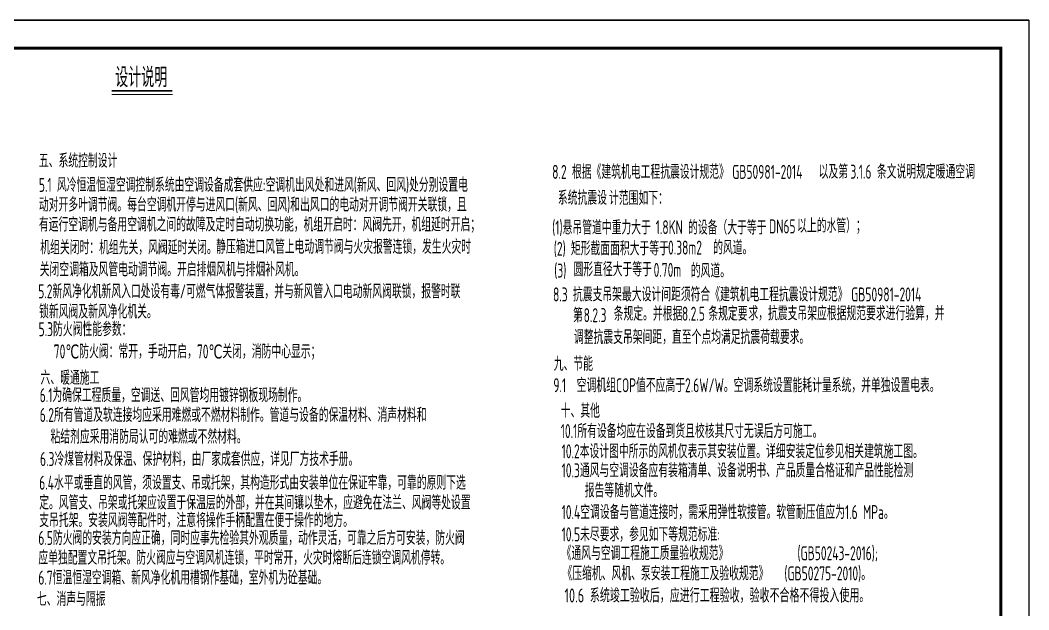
# Model space of a CAD drawing. Extents: x 5136380 to 5447195, y -425726 to -253846.
# Drawn here: x 5234605 to 5270611, y -341095 to -320045 of the extents above; entities that cross this region are included whole.
import ezdxf

# ---------------------------------------------------------------- set-up
doc = ezdxf.new("R2010")
doc.units = 0
doc.header["$LTSCALE"] = 1000
doc.header["$MEASUREMENT"] = 0
doc.layers.get('0').update_dxf_attribs({"linetype": 'CONTINUOUS'})
doc.layers.add('CAXA0', color=7, linetype='CONTINUOUS', lineweight=70)
doc.layers.add('文字', color=11, linetype='CONTINUOUS')
doc.layers.add('标注、文字', color=3, linetype='CONTINUOUS')
doc.styles.add('sceic', font='sceie.shx', dxfattribs={"width": 0.7, "bigfont": 'sceic.shx'})
doc.styles.add('样式 1', font='sceie.shx', dxfattribs={"width": 0.75, "bigfont": 'sceic.shx'})

msp = doc.modelspace()

# ---------------------------------------------------------------- linework, layer by layer
at = {"color": 0}
for p, q in [((5211211.3, -320044.9), (5270611.3, -320044.9)), ((5270611.3, -320044.9), (5211211.3, -320044.9)), ((5270611.3, -320044.9), (5270611.3, -362044.9))]:
    msp.add_line(p, q, dxfattribs=at)
at = {"color": 0, "const_width": 100}
msp.add_lwpolyline([(5269611.3, -361044.9), (5213711.3, -361044.9), (5213711.3, -321044.9), (5269611.3, -321044.9)], close=True, dxfattribs=at)
at = {"layer": 'CAXA0', "color": 4, "linetype": 'Continuous', "lineweight": 0}
msp.add_line((5237871.5, -322695.9), (5240045.5, -322695.9), dxfattribs=at)
at = {"layer": 'CAXA0', "color": 4, "linetype": 'Continuous', "lineweight": 0, "const_width": 60}
msp.add_lwpolyline([(5237874.4, -322563.5), (5240032.3, -322563.5)], dxfattribs=at)

# ---------------------------------------------------------------- texts
at = {"layer": '文字', "color": 0, "style": 'sceic', "width": 0.7}
for s, height, p in [('设计说明', 700, (5237996.1, -322437.3)), ('五、系统控制设计', 500, (5235274.2, -325311.6)), ('8.2 根据《建筑机电工程抗震设计规范》', 500, (5253596.3, -325711.9)), ('GB50981-2014', 500, (5260023.3, -325711.9)), ('以及第', 500, (5263108.7, -325704.6)), ('3.1.6', 500, (5264242.9, -325704.6)), ('条文说明规定暖通空调', 500, (5265188, -325704.6)), ('5.1 风冷恒温恒湿空调控制系统由空调设备成套供应:空调机出风处和进风(新风、回风)处分别设置电', 500, (5235274.2, -326174.9)), ('系统抗震设', 500, (5253799.9, -326637.4)), ('计范围如下：', 500, (5255626.2, -326646.9)), ('动对开多叶调节阀。每台空调机开停与进风口(新风、回风)和出风口的电动对开调节阀开关联锁，且', 500, (5235274.2, -326880)), ('有运行空调机与备用空调机之间的故障及定时自动切换功能，机组开启时：风阀先开，机组延时开启；', 500, (5235274.2, -327591)), ('(1)悬吊管道中重力大于', 500, (5253596.2, -327697.6)), ('1.8KN', 500, (5257292, -327685.9)), ('的设备（大于等于', 500, (5258447, -327698.1)), ('DN65', 500, (5261337.6, -327658)), ('以上的水管）；', 500, (5262339.1, -327632.2)), ('机组关闭时：机组先关，风阀延时关闭。', 500, (5235322.7, -328408.7)), ('静压箱进口风管上电动调节阀与火灾报警连锁，发生火灾时', 500, (5241600.8, -328385.1)), ('(2)', 500, (5253652.4, -328456.3)), ('矩形截面面积大于等于', 500, (5254264, -328444.6)), ('0.38m2', 500, (5257732.3, -328414.1)), ('的风道。', 500, (5259342.5, -328414.1)), ('关闭空调箱及风管电动调节阀。开启排烟风机与排烟补风机。', 500, (5235303.3, -329194.1)), ('(3)', 500, (5253669.4, -329234.4)), ('圆形直径大于等于', 500, (5254357.3, -329189.9)), ('0.70m', 500, (5257217.5, -329209.4)), ('的风道。', 500, (5258545, -329237.5)), ('5.2新风净化机新风入口处设有毒/可燃气体报警装置，并与新风管入口电动新风阀联锁，报警时联', 500, (5235250.4, -329975.8)), ('8.3 抗震支吊架最大设计间距须符合《建筑机电工程抗震设计规范》', 500, (5253626.1, -330086.6)), ('GB50981-2014', 500, (5264268.7, -330086.6)), ('锁新风阀及新风净化机关。', 500, (5235281.8, -330697.4)), ('第', 500, (5254340.2, -330826.4)), ('8.2.3', 500, (5254718.3, -330826.4)), ('条规定。并根据', 500, (5255791.2, -330774.8)), ('8.2.5', 500, (5258226.5, -330774.5)), ('条规定要', 500, (5259171.6, -330774.5)), ('求，抗震支吊架应根据规范要求进行验算，并', 500, (5260601.2, -330760.4)), ('5.3防火阀性能参数：', 500, (5235263.2, -331326.8)), ('调整抗震支吊架间距，直至个点均满足抗震荷载要求。', 500, (5254372.7, -331607.7)), ('70℃防火阀：常开，手动开启，70℃关闭，消防中心显示；', 500, (5235805, -332122.4, 2132.1)), ('九、节能', 500, (5253652.9, -332563.8)), ('六、暖通施工', 500, (5235331.3, -333060.9)), ('9.1  空调机组COP值不应高于2.6W/W。空调系统设置能耗计量系统，并单独设置电表。', 500, (5253636.9, -333327.8)), ('6.1为确保工程质量，空调送、回风管均用镀锌钢板现场制作。', 500, (5235303.7, -333683.5)), ('十、其他', 500, (5253902.3, -334240.1)), ('6.2所有管道及软连接均应采用难燃或不燃材料制作。管道与设备的保温材料、消声材料和', 500, (5235303.7, -334388.7)), ('10.1所有设备均应在设备到货且校核其尺寸无误后方可施工。', 500, (5253902.3, -334965)), ('粘结剂应采用消防局认可的难燃或不然材料。', 500, (5235687.8, -335162.8)), ('10.2本设计图中所示的风机仅表示其安装位置。详细安装定位参见相关建筑施工图。', 500, (5253933.7, -335686.6)), ('6.3冷煤管材料及保温、保护材料，由厂家成套供应，详见厂方技术手册。', 500, (5235313.7, -335961.2)), ('10.3通风与空调设备应有装箱清单、设备说明书、产品质量合格证和产品性能检测', 500, (5253933.7, -336366.1)), ('6.4水平或垂直的风管，须设置支、吊或托架，其构造形式由安装单位在保证牢靠，可靠的原则下选', 500, (5235285.1, -336807.2)), ('报告等随机文件。', 500, (5254758.4, -337083.5)), ('定。风管支、吊架或托架应设置于保温层的外部，并在其间镶以垫木，应避免在法兰、风阀等处设置', 500, (5235285.1, -337516.5)), ('10.4空调设备与管道连接时，需采用弹性软接管。软管耐压值应为1.6 MPa。', 500, (5253933.7, -337856.8)), ('支吊托架。安装风阀等配件时，注意将操作手柄配置在便于操作的地方。', 500, (5235285.1, -338146.5)), ('6.5防火阀的安装方向应正确，同时应事先检验其外观质量，动作灵活，可靠之后方可安装，防火阀', 500, (5235253.7, -338780.2)), ('10.5未尽要求，参见如下等规范标准:', 500, (5253933.7, -338652)), ('《通风与空调工程施工质量验收规范》             (GB50243-2016);', 500, (5253933.7, -339324.3)), ('应单独配置文吊托架。防火阀应与空调风机连锁，平时常开，火灾时熔断后连锁空调风机停转。', 500, (5235253.7, -339485.4)), ('《压缩机、风机、泵安装工程施工及验收规范》   (GB50275-2010)。', 500, (5253965.1, -340045.9)), ('6.7恒温恒湿空调箱、新风净化机用槽钢作基础，室外机为砼基础。', 500, (5235253.7, -340196.3)), ('七、消声与隔振', 500, (5235202.4, -340959.5))]:
    msp.add_text(s, height=height, dxfattribs=at).set_placement(p)
at = {"layer": '标注、文字', "color": 0, "style": '样式 1', "width": 0.75}
msp.add_text('10.6 系统竣工验收后，应进行工程验收，验收不合格不得投入使用。', height=500, dxfattribs=at).set_placement((5254035.8, -340833.1))

doc.saveas('drawing.dxf')
